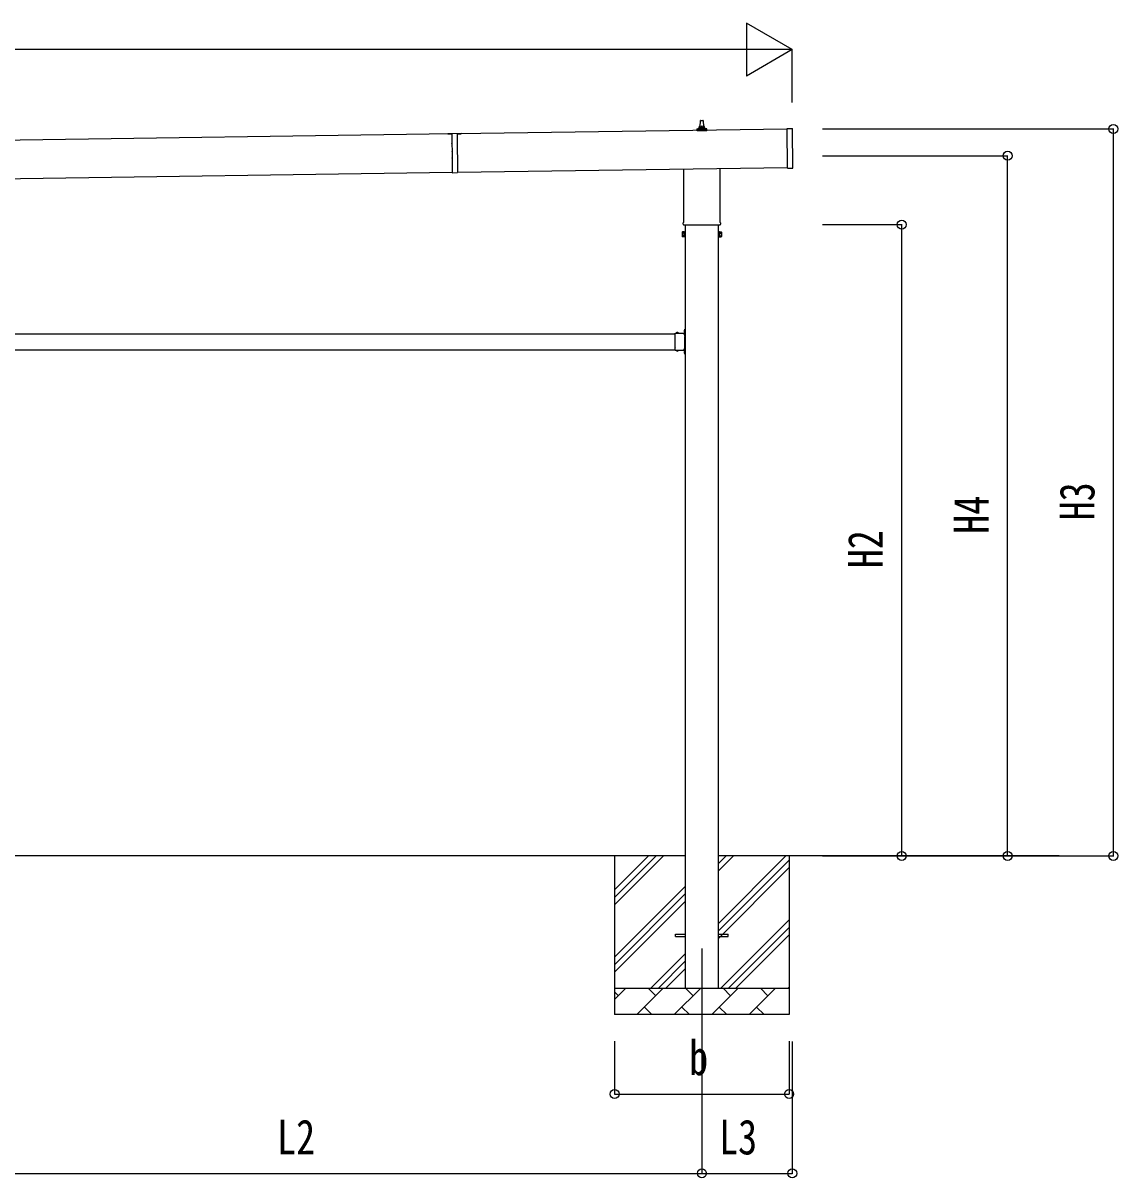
# Model space of a CAD drawing. Units: millimetres, scale not verified. Extents: x -16820 to 16820, y -11880 to 11880.
# Drawn here: x -772 to 3366, y -4128 to 236 of the extents above; entities that cross this region are included whole.
import ezdxf
from ezdxf.enums import TextEntityAlignment as Align

# ---------------------------------------------------------------- set-up
doc = ezdxf.new("R2010")
doc.units = ezdxf.units.MM
doc.header["$LTSCALE"] = 50
for name, color, linetype in [('0-4_YKK_12', 2, 'Continuous'), ('0-5_YKK_13', 4, 'Continuous'), ('0-6_YKK_A1', 4, 'Continuous'), ('0-7_YKK_D', 6, 'Continuous')]:
    doc.layers.add(name, color=color, linetype=linetype)
doc.styles.add('ＭＳ ゴシック', font='')
doc.styles.get('ＭＳ ゴシック').set_extended_font_data('MS Gothic')

msp = doc.modelspace()

# ---------------------------------------------------------------- linework, layer by layer
at = {"layer": '0-4_YKK_12'}
msp.add_line((1793.84, -3260.8), (1793.84, -3760.8), dxfattribs=at)
at = {"layer": '0-5_YKK_13'}
for p, q in [((1775.59, -171.32), (1775.59, -163.61)), ((1812.09, -171.32), (1775.59, -171.32)), ((1775.97, -162.82), (1811.71, -162.82)), ((1776.35, -162.64), (1783.07, -161.01)), ((1783.46, -160.82), (1804.22, -160.82)), ((1783.84, -160.03), (1783.84, -155.82)), ((1784.84, -155.82), (1802.84, -155.82)), ((1787.84, -155.82), (1788.57, -132.3)), ((1789.57, -131.32), (1798.11, -131.32)), ((1799.11, -132.3), (1799.84, -155.82)), ((1803.84, -160.03), (1803.84, -155.82)), ((1811.32, -162.64), (1804.6, -161.01)), ((1812.09, -171.32), (1812.09, -163.61)), ((2115.88, -162.1), (2134.88, -161.83)), ((2118.03, -312.08), (2115.88, -162.1)), ((2138.01, -310.8), (2135.89, -162.81)), ((883.56, -181.2), (833.56, -181.91)), ((833.56, -181.91), (833.57, -182.41)), ((833.57, -182.41), (848.57, -182.2)), ((848.56, -181.7), (848.74, -194.09)), ((848.75, -194.89), (849.1, -219.09)), ((868.56, -181.41), (868.74, -193.81)), ((868.57, -181.91), (883.57, -181.7)), ((868.75, -194.61), (869.09, -218.81)), ((883.56, -181.2), (883.57, -181.7)), ((849.11, -219.89), (849.51, -248.09)), ((849.52, -248.89), (849.87, -273.09)), ((869.11, -219.61), (869.51, -247.8)), ((869.52, -248.6), (869.87, -272.8)), ((849.88, -273.89), (850.67, -328.97)), ((869.88, -273.6), (870.66, -328.69)), ((850.67, -328.98), (870.66, -328.69)), ((1725.54, -515.31), (1725.54, -314.66)), ((1862.14, -312.71), (1862.14, -515.31)), ((2118.03, -312.08), (2137.02, -311.81)), ((1723.84, -524.08), (1723.84, -518.58)), ((1863.84, -518.58), (1863.84, -524.08)), ((1719.84, -553.58), (1720.6, -552.27)), ((1719.84, -553.58), (1719.84, -570.58)), ((1726.84, -557.18), (1720.6, -557.18)), ((1726.84, -566.99), (1720.6, -566.99)), ((1861.78, -527.58), (1725.9, -527.58)), ((1860.84, -557.18), (1867.08, -557.18)), ((1860.84, -566.99), (1867.08, -566.99)), ((1867.84, -553.58), (1867.08, -552.27)), ((1867.84, -553.58), (1867.84, -570.58)), ((1719.84, -570.58), (1720.6, -571.9)), ((1726.84, -571.9), (1720.6, -571.9)), ((1729.34, -571.28), (1726.84, -571.28)), ((1858.34, -571.28), (1860.84, -571.28)), ((1860.84, -571.9), (1867.08, -571.9)), ((1867.84, -570.58), (1867.08, -571.9)), ((1693.34, -946.08), (1693.34, -935.7)), ((1693.34, -935.7), (1729.74, -935.7)), ((1693.34, -988.08), (1693.34, -947.51)), ((1696.6, -934.83), (1696.6, -935)), ((1697.3, -935.7), (1705.37, -935.7)), ((1700.21, -935.7), (1698.89, -933.04)), ((1702.46, -935.7), (1703.79, -933.04)), ((1706.07, -934.83), (1706.07, -935)), ((1725.64, -927.8), (1731.34, -927.8)), ((1729.34, -937.3), (1726.34, -937.3)), ((1729.74, -926.67), (1727.08, -925.35)), ((1729.74, -928.92), (1727.08, -930.25)), ((1728.88, -923.06), (1729.04, -923.06)), ((1728.88, -932.53), (1729.04, -932.53)), ((1729.34, -946.08), (1729.34, -939.3)), ((1729.34, -988.08), (1729.34, -947.51)), ((1729.74, -920.3), (1731.34, -920.3)), ((1729.74, -937.26), (1729.74, -920.3)), ((1729.74, -923.76), (1729.74, -931.83)), ((1731.34, -924.8), (1729.74, -924.8)), ((1729.74, -925.8), (1731.34, -925.8)), ((1729.74, -929.8), (1731.34, -929.8)), ((1731.34, -930.8), (1729.74, -930.8)), ((1693.34, -999.9), (1693.34, -989.51)), ((1693.34, -999.9), (1729.74, -999.9)), ((1696.6, -1000.76), (1696.6, -1000.6)), ((1697.3, -999.9), (1705.37, -999.9)), ((1700.21, -999.9), (1698.89, -1002.55)), ((1702.46, -999.9), (1703.79, -1002.55)), ((1706.07, -1000.76), (1706.07, -1000.6)), ((1726.34, -998.3), (1729.34, -998.3)), ((1728.88, -1003.06), (1729.04, -1003.06)), ((1729.34, -996.3), (1729.34, -989.51)), ((1729.74, -1015.3), (1729.74, -998.34)), ((1729.74, -1003.76), (1729.74, -1011.83)), ((1729.74, -1006.67), (1727.08, -1005.35)), ((1729.74, -1008.92), (1727.08, -1010.25)), ((1728.88, -1012.53), (1729.04, -1012.53)), ((1729.74, -1005.8), (1731.34, -1005.8)), ((1729.74, -1009.8), (1731.34, -1009.8)), ((1729.74, -1015.3), (1731.34, -1015.3)), ((1693.84, -3206.3), (1731.34, -3206.3)), ((1693.84, -3215.3), (1693.84, -3206.3)), ((1693.84, -3215.3), (1731.34, -3215.3)), ((1856.34, -3206.3), (1893.84, -3206.3)), ((1856.34, -3215.3), (1893.84, -3215.3)), ((1893.84, -3215.3), (1893.84, -3206.3))]:
    msp.add_line(p, q, dxfattribs=at)
for points in [[(1726.84, -571.9), (1726.84, -552.27), (1720.6, -552.27)], [(1726.84, -571.28), (1726.84, -552.88), (1729.34, -552.88)], [(1860.84, -571.28), (1860.84, -552.88), (1858.34, -552.88)], [(1860.84, -571.9), (1860.84, -552.27), (1867.08, -552.27)], [(1729.34, -939.3), (1726.34, -939.3), (1726.34, -935.7)], [(1731.34, -935.3), (1731.34, -929.3), (1731.34, -926.3), (1731.34, -920.3)], [(1729.34, -996.3), (1726.34, -996.3), (1726.34, -999.9)], [(1731.34, -1015.3), (1731.34, -1009.3), (1731.34, -1006.3), (1731.34, -1000.3)]]:
    msp.add_lwpolyline(points, dxfattribs=at)
for points in [[(1729.34, -572.58), (1729.34, -551.58), (1731.34, -551.58), (1731.34, -572.58)], [(1858.34, -572.58), (1858.34, -551.58), (1856.34, -551.58), (1856.34, -572.58)]]:
    msp.add_lwpolyline(points, close=True, dxfattribs=at)
for centre, radius, start, end in [((1776.59, -163.61), 1, 103.62699, 180), ((1782.84, -160.03), 1, 283.62699, 0), ((1787.92, -156.46), 4.13, 90, 171.17633), ((1784.84, -156.82), 1, 90, 180), ((1789.57, -132.32), 1, 90, 178.60509), ((1797.17, -155.82), 4.83, 133.60282, 180), ((1790.51, -155.82), 4.83, 0, 46.39718), ((1798.11, -132.32), 1, 1.39491, 90), ((1799.75, -156.46), 4.13, 8.82367, 90), ((1802.84, -156.82), 1, 0, 90), ((1804.84, -160.03), 1, 180, 256.37301), ((1811.09, -163.61), 1, 0, 76.37301), ((2134.89, -162.83), 1, 0.81845, 90.81845), ((848.45, -194.5), 0.5, 307.68835, 53.94855), ((869.04, -194.2), 0.5, 127.68835, 233.94855), ((848.8, -219.5), 0.5, 307.68835, 53.94855), ((849.22, -248.49), 0.5, 307.68835, 53.94855), ((869.4, -219.2), 0.5, 127.68835, 233.94855), ((869.81, -248.2), 0.5, 127.68835, 233.94855), ((849.57, -273.49), 0.5, 307.68835, 53.94855), ((870.17, -273.2), 0.5, 127.68835, 233.94855), ((2137.01, -310.81), 1, 270.81845, 0.81845), ((1727.84, -518.58), 4, 125.09963, 180), ((1859.84, -518.58), 4, 0, 54.90037), ((1724.18, -554.72), 4.34, 145.61575, 214.38425), ((1736.08, -562.08), 16.24, 162.41205, 197.58795), ((1724.18, -569.44), 4.34, 145.61575, 214.38425), ((1727.84, -524.08), 4, 180, 194.47751), ((1727.84, -524.08), 4, 194.47751, 241.04498), ((1859.84, -524.08), 4, 298.95502, 345.52249), ((1859.84, -524.08), 4, 345.52249, 0), ((1863.49, -554.72), 4.34, 325.61575, 34.38425), ((1851.6, -562.08), 16.24, 342.41205, 17.58795), ((1863.49, -569.44), 4.34, 325.61575, 34.38425), ((1692.64, -946.8), 1, 314.427, 45.573), ((1697.3, -935), 0.7, 180, 270), ((1697.47, -934.83), 0.862, 129.12355, 180), ((1701.34, -939.6), 7, 90, 129.12355), ((1701.34, -939.6), 7, 50.87645, 90), ((1705.37, -935), 0.7, 270, 0), ((1705.21, -934.83), 0.862, 0, 50.87645), ((1733.64, -927.8), 7, 140.87645, 180), ((1733.64, -927.8), 7, 180, 219.12355), ((1728.88, -923.92), 0.862, 90, 140.87645), ((1728.88, -931.67), 0.862, 219.12355, 270), ((1729.04, -923.76), 0.7, 0, 90), ((1729.04, -931.83), 0.7, 270, 0), ((1730.04, -946.8), 1, 134.427, 225.573), ((1729.34, -935.3), 2, 270, 0), ((1692.64, -988.8), 1, 314.427, 45.573), ((1697.3, -1000.6), 0.7, 90, 180), ((1697.47, -1000.76), 0.862, 180, 230.87645), ((1701.34, -996), 7, 230.87645, 270), ((1701.34, -996), 7, 270, 309.12355), ((1705.37, -1000.6), 0.7, 0, 90), ((1705.21, -1000.76), 0.862, 309.12355, 0), ((1733.64, -1007.8), 7, 140.87645, 180), ((1728.88, -1003.92), 0.862, 90, 140.87645), ((1730.04, -988.8), 1, 134.427, 225.573), ((1729.04, -1003.76), 0.7, 0, 90), ((1729.34, -1000.3), 2, 0, 90), ((1733.64, -1007.8), 7, 180, 219.12355), ((1728.88, -1011.67), 0.862, 219.12355, 270), ((1729.04, -1011.83), 0.7, 270, 0)]:
    msp.add_arc(centre, radius, start, end, dxfattribs=at)
at = {"layer": '0-6_YKK_A1'}
for p, q in [((2115.91, -164.1), (868.57, -181.91)), ((848.57, -182.2), (-4538.47, -259.12)), ((-4536.4, -404.11), (850.64, -327.16)), ((870.64, -326.87), (2117.98, -309.05)), ((1731.34, -527.58), (1731.34, -3410.8)), ((1856.34, -3410.8), (1856.34, -527.58)), ((-1105.66, -937.8), (1693.34, -937.8)), ((-1105.66, -997.8), (1693.34, -997.8)), ((1726.34, -997.8), (1730.84, -997.8)), ((1731.34, -2910.8), (-1143.66, -2910.8)), ((1463.84, -2910.8), (1463.84, -3510.8)), ((1463.84, -3095.85), (1648.89, -2910.8)), ((1463.84, -3067.56), (1620.61, -2910.8)), ((1463.84, -3039.28), (1592.32, -2910.8)), ((3144.72, -2910.8), (1856.34, -2910.8)), ((1856.34, -3165.9), (2111.44, -2910.8)), ((1856.34, -2967.91), (1913.45, -2910.8)), ((1856.34, -2939.62), (1885.16, -2910.8)), ((2123.84, -2910.8), (2123.84, -3510.8)), ((1856.34, -3194.18), (2123.84, -2926.68)), ((1856.34, -3222.46), (2123.84, -2954.96)), ((1463.84, -3293.84), (1731.34, -3026.34)), ((1463.84, -3322.12), (1731.34, -3054.62)), ((1463.84, -3350.41), (1731.34, -3082.91)), ((1866, -3410.8), (2123.84, -3152.95)), ((1894.28, -3410.8), (2123.84, -3181.24)), ((1922.56, -3410.8), (2123.84, -3209.52)), ((1601.44, -3410.8), (1731.34, -3280.9)), ((1629.72, -3410.8), (1731.34, -3309.18)), ((1658.01, -3410.8), (1731.34, -3337.46)), ((1463.84, -3410.8), (2123.84, -3410.8)), ((1463.84, -3453.69), (1506.73, -3410.8)), ((1478.18, -3439.35), (1463.84, -3425.01)), ((1548.15, -3510.8), (1648.15, -3410.8)), ((1619.6, -3439.35), (1591.05, -3410.8)), ((1689.58, -3510.8), (1789.58, -3410.8)), ((1761.02, -3439.35), (1732.47, -3410.8)), ((1831, -3510.8), (1931, -3410.8)), ((1902.44, -3439.35), (1873.89, -3410.8)), ((1972.42, -3510.8), (2072.42, -3410.8)), ((2043.86, -3439.35), (2015.31, -3410.8)), ((2120.55, -3410.8), (2123.84, -3407.51)), ((1576.71, -3482.24), (1605.26, -3510.8)), ((1718.13, -3482.24), (1746.68, -3510.8)), ((1859.55, -3482.24), (1888.1, -3510.8)), ((2000.97, -3482.24), (2029.52, -3510.8)), ((2123.84, -3510.8), (1463.84, -3510.8))]:
    msp.add_line(p, q, dxfattribs=at)
msp.add_lwpolyline([(1726.34, -937.8), (1730.84, -937.8), (1730.84, -997.8)], dxfattribs=at)
at = {"layer": '0-7_YKK_D'}
for p, q in [((2135.47, 136.38), (1962.27, 236.38)), ((1962.27, 236.38), (1962.27, 36.38)), ((1935.47, 136.38), (-4355.96, 136.38)), ((2135.47, 136.38), (1789.06, 136.38)), ((2135.47, 136.38), (1962.27, 36.38)), ((2135.47, -63.81), (2135.47, 137.38)), ((2249.45, -163.62), (3350.45, -163.62)), ((3349.45, -2910.8), (3349.45, -163.62)), ((2249.45, -265.08), (2950.45, -265.08)), ((2949.45, -2910.8), (2949.45, -265.08)), ((2249.45, -525.08), (2550.45, -525.08)), ((2549.45, -2910.8), (2549.45, -525.08)), ((2249.45, -2910.8), (2550.45, -2910.8)), ((2249.45, -2910.8), (3350.45, -2910.8)), ((2249.45, -2910.8), (2950.45, -2910.8)), ((1463.84, -3610.8), (1463.84, -3811.8)), ((2123.84, -3610.8), (2123.84, -3811.8)), ((2135.47, -3611.8), (2135.47, -4111.8)), ((1793.84, -3761.8), (1793.84, -4111.8)), ((1793.84, -3761.8), (1793.84, -4111.8)), ((1463.84, -3810.8), (2123.84, -3810.8)), ((-1206.16, -4110.8), (1793.84, -4110.8)), ((1793.84, -4110.8), (2135.47, -4110.8))]:
    msp.add_line(p, q, dxfattribs=at)
for centre in [(3349.45, -163.62), (2949.45, -265.08), (2549.45, -525.08), (2549.45, -2910.8), (2949.45, -2910.8), (3349.45, -2910.8), (1463.84, -3810.8), (2123.84, -3810.8), (1793.84, -4110.8), (1793.84, -4110.8), (2135.47, -4110.8)]:
    msp.add_circle(centre, 17, dxfattribs=at)

# ---------------------------------------------------------------- texts
at = {"layer": '0-7_YKK_D', "style": 'ＭＳ ゴシック', "width": 0.8}
for s, p in [('H3', (3317.45, -1642.81)), ('H4', (2917.45, -1693.54)), ('H2', (2517.45, -1823.54))]:
    msp.add_text(s, height=132, rotation=90, dxfattribs=at).set_placement(p, align=Align.BOTTOM_LEFT)
for s, p in [('b', (1745.84, -3778.8)), ('L2', (188.24, -4078.8)), ('L3', (1859.06, -4078.8))]:
    msp.add_text(s, height=132, dxfattribs=at).set_placement(p, align=Align.BOTTOM_LEFT)

doc.saveas('drawing.dxf')
